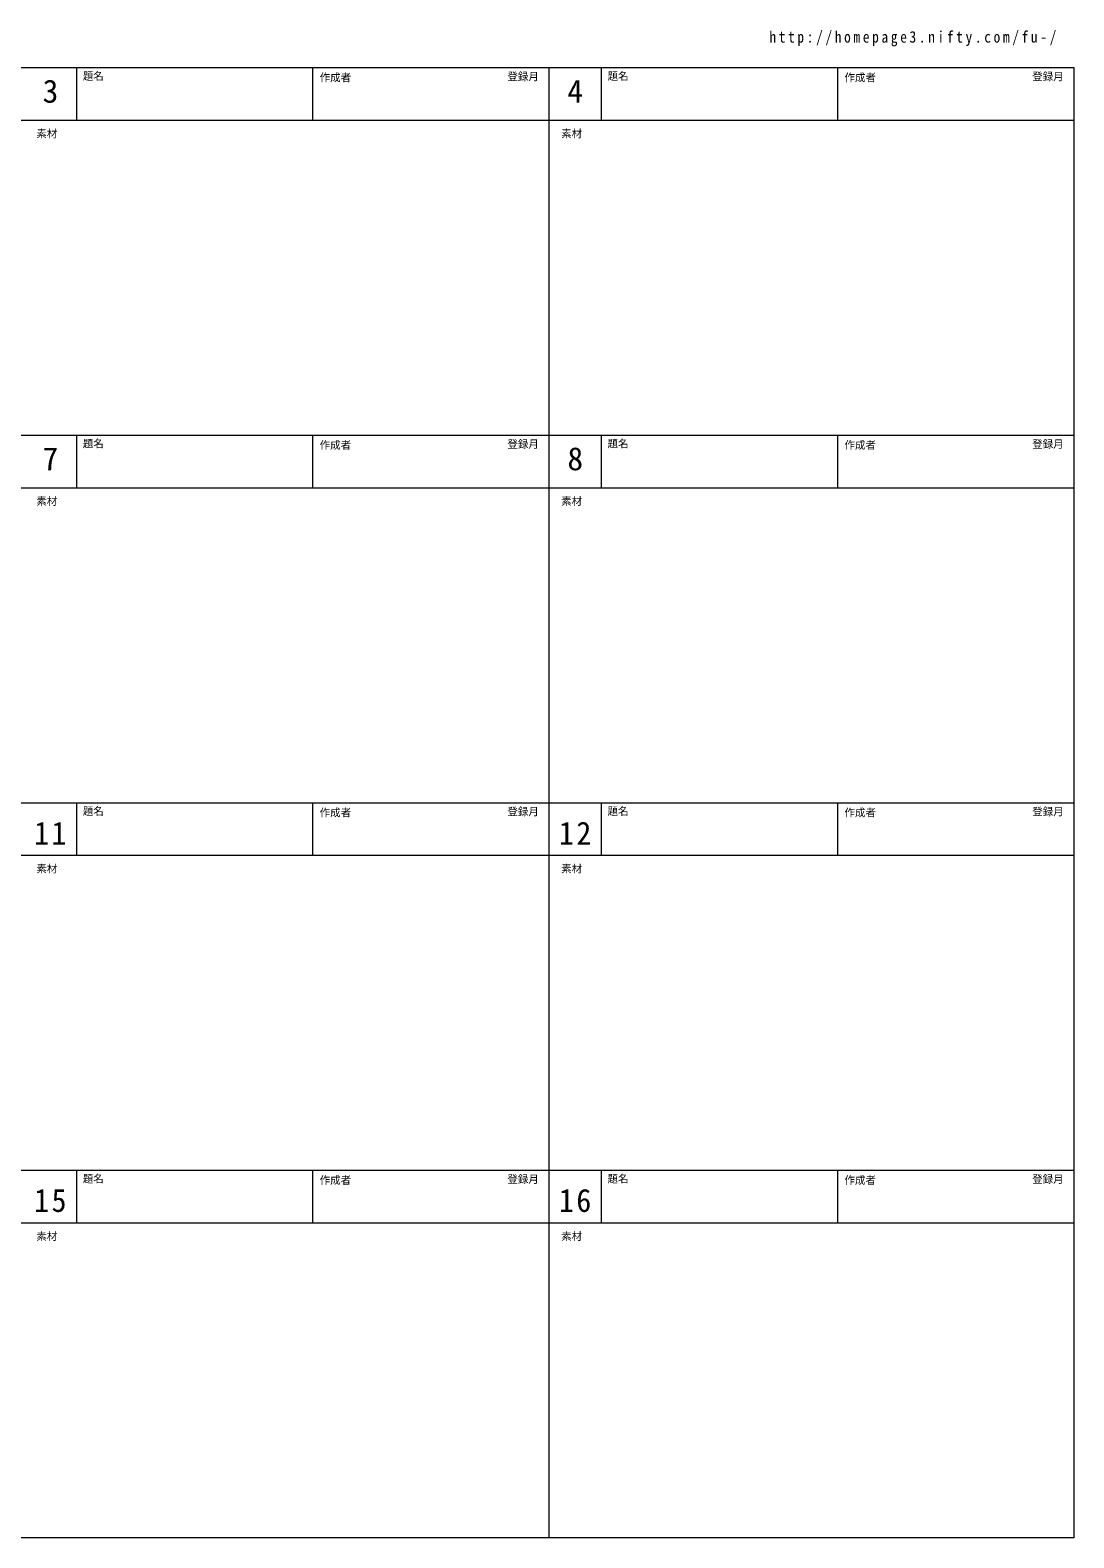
# Model space of a CAD drawing. Units: millimetres, scale not verified. Extents: x -19847 to 20153, y -14198 to 14516.
# Drawn here: x 265 to 20153, y -14198 to 14516 of the extents above; entities that cross this region are included whole.
import ezdxf
from ezdxf.enums import TextEntityAlignment as Align

# ---------------------------------------------------------------- set-up
doc = ezdxf.new("R2010")
doc.units = ezdxf.units.MM
doc.header["$LTSCALE"] = 100
doc.layers.add('0-0', color=4, linetype='Continuous', lineweight=9)
doc.layers.add('0-F', color=4, linetype='Continuous', lineweight=9)
doc.styles.add('ＭＳ 明朝', font='')
doc.styles.get('ＭＳ 明朝').set_extended_font_data('MS Mincho')

msp = doc.modelspace()

# ---------------------------------------------------------------- linework, layer by layer
at = {"layer": '0-F'}
for p, q in [((1153.1, 12802), (1153.1, 13802)), ((5653.1, 12802), (5653.1, 13802)), ((11153.1, 12802), (11153.1, 13802)), ((15653.1, 12802), (15653.1, 13802)), ((-19846.9, 12802), (20153.1, 12802)), ((1153.1, 5802), (1153.1, 6802)), ((5653.1, 5802), (5653.1, 6802)), ((11153.1, 5802), (11153.1, 6802)), ((15653.1, 5802), (15653.1, 6802)), ((-19846.9, 5802), (20153.1, 5802)), ((1153.1, -1198), (1153.1, -198)), ((5653.1, -1198), (5653.1, -198)), ((11153.1, -1198), (11153.1, -198)), ((15653.1, -1198), (15653.1, -198)), ((-19846.9, -1198), (20153.1, -1198)), ((1153.1, -8198), (1153.1, -7198)), ((5653.1, -8198), (5653.1, -7198)), ((11153.1, -8198), (11153.1, -7198)), ((15653.1, -8198), (15653.1, -7198)), ((-19846.9, -8198), (20153.1, -8198))]:
    msp.add_line(p, q, dxfattribs=at)
at = {"layer": '0-F', "color": 7, "lineweight": 18}
for p, q in [((10153.1, -14198), (10153.1, 13802)), ((-19846.9, 6802), (20153.1, 6802)), ((-19846.9, -198), (20153.1, -198)), ((-19846.9, -7198), (20153.1, -7198))]:
    msp.add_line(p, q, dxfattribs=at)
msp.add_lwpolyline([(-19846.9, 13802), (20153.1, 13802), (20153.1, -14198), (-19846.9, -14198)], close=True, dxfattribs=at)

# ---------------------------------------------------------------- texts
at = {"layer": '0-0', "color": 7, "insert": (14351.3, 14206.3), "char_height": 219.9, "attachment_point": 7, "style": 'ＭＳ 明朝'}
msp.add_mtext('\\T1.4;\\W0.85;http://homepage3.nifty.com/fu-/', dxfattribs=at)
at = {"layer": '0-F', "style": 'ＭＳ 明朝'}
for s, height, p in [('3', 439.9, (503.1, 13002)), ('題名', 146.6, (1267.9, 13524.1)), ('作成者', 146.6, (5782.1, 13496.9)), ('登録月', 146.6, (9359, 13515.4)), ('4', 439.9, (10503.1, 13002)), ('題名', 146.6, (11267.9, 13524.1)), ('作成者', 146.6, (15782.1, 13496.9)), ('登録月', 146.6, (19359, 13515.4)), ('素材', 146.6, (383.7, 12428.3)), ('素材', 146.6, (10383.7, 12428.3)), ('題名', 146.6, (1267.9, 6524.1)), ('作成者', 146.6, (5782.1, 6496.9)), ('登録月', 146.6, (9359, 6515.4)), ('題名', 146.6, (11267.9, 6524.1)), ('作成者', 146.6, (15782.1, 6496.9)), ('登録月', 146.6, (19359, 6515.4)), ('7', 439.9, (503.1, 6002)), ('8', 439.9, (10503.1, 6002)), ('素材', 146.6, (383.7, 5428.3)), ('素材', 146.6, (10383.7, 5428.3)), ('題名', 146.6, (1267.9, -475.9)), ('登録月', 146.6, (9359, -484.6)), ('題名', 146.6, (11267.9, -475.9)), ('登録月', 146.6, (19359, -484.6)), ('作成者', 146.6, (5782.1, -503.1)), ('作成者', 146.6, (15782.1, -503.1)), ('素材', 146.6, (383.7, -1571.7)), ('素材', 146.6, (10383.7, -1571.7)), ('題名', 146.6, (1267.9, -7475.9)), ('作成者', 146.6, (5782.1, -7503.1)), ('登録月', 146.6, (9359, -7484.6)), ('題名', 146.6, (11267.9, -7475.9)), ('作成者', 146.6, (15782.1, -7503.1)), ('登録月', 146.6, (19359, -7484.6)), ('素材', 146.6, (383.7, -8571.7)), ('素材', 146.6, (10383.7, -8571.7))]:
    msp.add_text(s, height=height, dxfattribs=at).set_placement(p, align=Align.BOTTOM_LEFT)
at = {"layer": '0-F', "char_height": 439.9, "attachment_point": 7, "style": 'ＭＳ 明朝'}
for s, insert in [('\\T1.17;\\W0.95;11', (340.6, -998)), ('\\T1.17;\\W0.95;12', (10340.6, -998)), ('\\T1.17;\\W0.95;15', (340.6, -7998)), ('\\T1.17;\\W0.95;16', (10340.6, -7998))]:
    msp.add_mtext(s, dxfattribs=dict(at, insert=insert))

doc.saveas('drawing.dxf')
